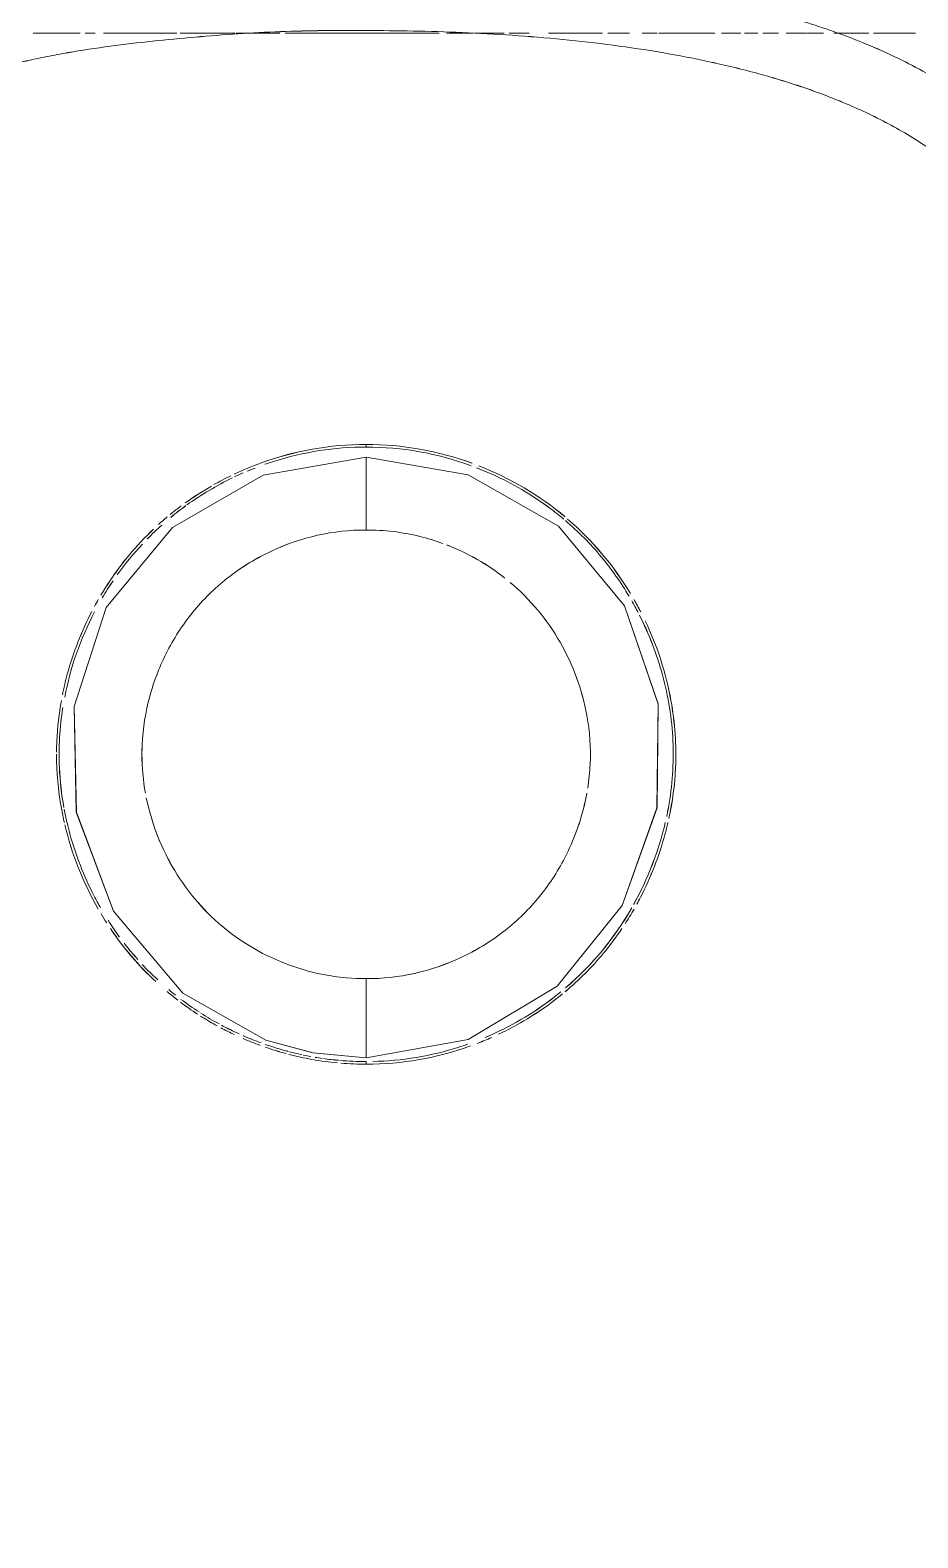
# Model space of a CAD drawing. Header units: millimetres. Extents: x -4000 to 187956, y -58990 to 162485.
# Drawn here: x 909.9 to 1064.8, y 76805 to 77068 of the extents above; entities that cross this region are included whole.
import ezdxf

# ---------------------------------------------------------------- set-up
doc = ezdxf.new("R2010")
doc.units = ezdxf.units.MM
doc.layers.add('P-SANR-FIXT', color=6, linetype='Continuous', lineweight=9)

# ---------------------------------------------------------------- blocks, each defined once
blk = doc.blocks.new('WCPan-SquattingPan-Vitra-ArkitektSeries-5952 - CMPX502N-V791-0_000')
at = {"layer": 'P-SANR-FIXT', "color": 254}
for p, q in [((-58.11, 124.95), (-49.94, 124.95)), ((-49.02, 124.95), (-47.3, 124.95)), ((-45.86, 124.95), (-33.03, 124.95)), ((-32.45, 124.95), (-22.9, 124.95)), ((-22.68, 124.95), (-15.07, 124.95)), ((-14.16, 124.95), (-12.54, 124.95)), ((10.49, 124.95), (12.75, 124.95)), ((14.05, 124.95), (18.61, 124.95)), ((19.02, 124.95), (24.06, 124.95)), ((24.95, 124.95), (28.47, 124.95)), ((31.85, 124.95), (33.54, 124.95)), ((36.64, 124.95), (41.26, 124.95)), ((42.18, 124.95), (45.98, 124.95)), ((48.18, 124.95), (50.8, 124.95)), ((51.1, 124.95), (52.91, 124.95)), ((52.97, 124.95), (59.11, 124.95)), ((62.03, 124.95), (65.41, 124.95)), ((69.22, 124.95), (71.99, 124.95)), ((73.28, 124.95), (76.77, 124.95)), ((76.95, 124.95), (79.82, 124.95)), ((81.63, 124.95), (87.76, 124.95)), ((88.55, 124.95), (95.86, 124.95)), ((0, 52.76), (0, 52.99)), ((0, -54.66), (0, -54.43))]:
    blk.add_line(p, q, dxfattribs=at)
at = {"layer": 'P-SANR-FIXT', "color": 253}
for p, q in [((-12.54, 124.95), (10.49, 124.95)), ((33.54, 124.95), (36.64, 124.95)), ((59.11, 124.95), (60.87, 124.95)), ((66.03, 124.95), (68.38, 124.95)), ((0, -39.97), (0, -40.86))]:
    blk.add_line(p, q, dxfattribs=at)
at = {"layer": 'P-SANR-FIXT', "color": 50}
for p, q in [((0, 52.99), (0, 53.21)), ((0, -54.89), (0, -54.66))]:
    blk.add_line(p, q, dxfattribs=at)
at = {"layer": 'P-SANR-FIXT', "color": 250}
blk.add_line((0, 39.21), (0, 38.3), dxfattribs=at)
at = {"layer": 'P-SANR-FIXT', "color": 250, "flags": 128}
for points in [[(0, -53.77), (-9.27, -52.94), (-17.51, -50.68), (-31.97, -42.5), (-44.1, -28.22), (-50.58, -10.93), (-50.98, 7.48), (-45.36, 24.77), (-33.81, 38.73), (-18, 47.85), (0, 51.01)], [(0, 51.01), (17.83, 47.93), (33.56, 38.99), (45.09, 25.06), (50.96, 7.94), (50.77, -10.15), (44.67, -27.2), (33.31, -41.29), (17.8, -50.59), (0, -53.77)]]:
    blk.add_lwpolyline(points, dxfattribs=at)
at = {"layer": 'P-SANR-FIXT', "color": 250}
for points, knots in [([(129.51, 77.95), (128.74, 81.46), (127.07, 86.68), (123.84, 93.23), (120.89, 97.97), (117.48, 102.37), (112.51, 107.69), (105.49, 113.48), (96.06, 119.21), (86.05, 123.75), (75.88, 127.3), (65.19, 130.16), (54.55, 132.3), (43.7, 133.93), (32.53, 135.12), (17.68, 136.15), (6.8, 136.38), (0, 136.38)], [0, 0, 0, 0, 0.071429, 0.107143, 0.142857, 0.178571, 0.214286, 0.285714, 0.357143, 0.428571, 0.5, 0.571429, 0.642857, 0.714286, 0.785714, 0.857143, 1, 1, 1, 1]), ([(0, -316.53), (-2.57, -316.65), (-6.63, -316.75), (-12.49, -316.73), (-17.03, -316.62), (-22.03, -316.49), (-27.44, -316.33), (-31.89, -316.08), (-35.25, -315.76), (-37.21, -315.49), (-38.69, -315.25), (-40.15, -315), (-42.63, -314.54), (-45.97, -313.77), (-49.1, -312.78), (-51.51, -311.78), (-53.28, -310.94), (-55.05, -309.93), (-57.41, -308.36), (-60.28, -306.11), (-62.85, -303.76), (-64.39, -302.23), (-65.18, -301.4), (-65.73, -300.82), (-66.22, -300.25), (-66.81, -299.51), (-67.67, -298.23), (-68.35, -296.82), (-68.87, -295.48), (-69.15, -294.67), (-69.37, -294.04), (-69.54, -293.58), (-69.69, -293.2), (-69.81, -292.91), (-69.94, -292.61), (-70.09, -292.26), (-70.31, -291.73), (-70.54, -291.12), (-70.78, -290.45), (-70.99, -289.81), (-71.19, -289.15), (-71.39, -288.44), (-71.61, -287.68), (-71.89, -286.73), (-72.14, -285.92), (-72.3, -285.45), (-72.45, -285.02), (-72.63, -284.48), (-72.87, -283.64), (-73.24, -282.3), (-73.68, -280.62), (-74.15, -278.85), (-74.56, -277.26), (-75.02, -275.49), (-75.69, -273.02), (-77.01, -268.32), (-79.26, -260.33), (-81.89, -250.19), (-84.17, -240.47), (-85.92, -232.4), (-87.84, -223.11), (-90.01, -212.53), (-92.31, -201.03), (-94.68, -188.88), (-97.05, -176.38), (-99.34, -163.8), (-101.12, -153.5), (-102.43, -145.49), (-103.34, -139.7), (-104.2, -133.91), (-105.33, -125.94), (-106.67, -115.71), (-108.18, -103.26), (-110.06, -86.83), (-112.11, -67.27), (-114.14, -47.68), (-115.47, -34.04), (-116.07, -25.77), (-116.42, -20.03), (-116.64, -15.92), (-116.84, -12.43), (-117.01, -9.49), (-117.15, -7.15), (-117.31, -4.76), (-117.5, -1.64), (-117.72, 2.21), (-117.96, 6.71), (-118.26, 12.58), (-118.59, 19.7), (-118.95, 27.84), (-119.28, 36.03), (-119.56, 44.17), (-119.79, 51.56), (-119.92, 57.74), (-120.01, 61.98), (-120.06, 64.86), (-120, 66.8), (-119.87, 68.43), (-119.72, 69.84), (-119.54, 71.34), (-119.29, 73.25), (-118.9, 75.6), (-118.22, 78.41), (-117.23, 81.3), (-115.87, 84.42), (-114.24, 87.67), (-112.35, 90.87), (-110.28, 93.84), (-107.97, 96.54), (-105.41, 99.11), (-103.13, 101.12), (-101.25, 102.65), (-100.05, 103.57), (-99.12, 104.27), (-98.24, 104.94), (-96.78, 106.05), (-94.76, 107.48), (-91.77, 109.17), (-87.62, 111.02), (-81.64, 113.31), (-74.48, 115.82), (-68.07, 117.83), (-62.99, 119.24), (-59.33, 120.14), (-55.74, 120.91), (-50.87, 121.81), (-44.72, 122.74), (-37.27, 123.6), (-29.83, 124.31), (-22.41, 124.89), (-12.48, 125.39), (-5, 125.49), (0, 125.43)], [-1, -1, -1, -1, -0.97619, -0.964286, -0.952381, -0.940476, -0.928571, -0.916667, -0.910714, -0.904762, -0.901786, -0.89881, -0.892857, -0.880952, -0.869048, -0.863095, -0.857143, -0.85119, -0.845238, -0.833333, -0.821429, -0.815476, -0.8125, -0.809524, -0.806548, -0.803571, -0.797619, -0.785714, -0.779762, -0.77381, -0.770833, -0.767857, -0.764881, -0.763393, -0.761905, -0.758929, -0.755952, -0.75, -0.744048, -0.738095, -0.732143, -0.72619, -0.720238, -0.714286, -0.708333, -0.702381, -0.696429, -0.690476, -0.684524, -0.678571, -0.672619, -0.669643, -0.666667, -0.66369, -0.660714, -0.654762, -0.642857, -0.630952, -0.625, -0.619048, -0.613095, -0.607143, -0.60119, -0.595238, -0.589286, -0.583333, -0.577381, -0.574405, -0.571429, -0.568452, -0.565476, -0.559524, -0.553571, -0.547619, -0.535714, -0.52381, -0.511905, -0.5, -0.494048, -0.488095, -0.482143, -0.479167, -0.47619, -0.473214, -0.470238, -0.464286, -0.458333, -0.452381, -0.440476, -0.428571, -0.416667, -0.404762, -0.392857, -0.380952, -0.369048, -0.357143, -0.345238, -0.339286, -0.333333, -0.327381, -0.321429, -0.309524, -0.297619, -0.285714, -0.27381, -0.261905, -0.25, -0.238095, -0.22619, -0.214286, -0.202381, -0.196429, -0.190476, -0.1875, -0.184524, -0.178571, -0.166667, -0.154762, -0.142857, -0.130952, -0.119048, -0.107143, -0.10119, -0.095238, -0.089286, -0.083333, -0.071429, -0.059524, -0.047619, -0.035714, -0.02381, 0, 0, 0, 0]), ([(0, 125.43), (5.34, 125.43), (13.8, 125.28), (25.48, 124.65), (34.36, 123.93), (43.13, 122.93), (51.71, 121.64), (60.17, 120.01), (68.57, 117.97), (76.78, 115.45), (84.8, 112.37), (91.35, 109.16), (96.35, 106.18), (99.91, 103.74), (103.38, 100.99), (107.85, 96.84), (112.84, 90.74), (116.21, 84.15), (117.97, 79.09), (118.88, 75.48), (119.45, 72.3), (119.77, 69.47), (119.93, 66.83), (119.98, 64.71), (119.99, 63.03), (119.99, 62.01), (119.98, 61.16), (119.97, 60.06), (119.93, 58.25), (119.86, 55.26), (119.75, 51.42), (119.64, 47.54), (119.53, 44.03), (119.42, 40.71), (119.29, 36.98), (119.11, 31.92), (118.92, 26.93), (118.73, 22.47), (118.58, 19.03), (118.44, 16.16), (118.31, 13.45), (118.19, 10.96), (118.07, 8.66), (117.96, 6.69), (117.85, 4.57), (117.69, 1.79), (117.49, -1.72), (117.23, -5.98), (116.95, -10.31), (116.66, -14.74), (116.26, -20.61), (115.51, -30.84), (114.35, -45.2), (112.27, -68.07), (109.21, -96.69), (105.5, -125.36), (102.12, -148.02), (99.36, -165), (96.36, -181.94), (93.51, -196.84), (91.28, -207.81), (89.79, -214.88), (88.65, -220.17), (87.48, -225.47), (86.49, -229.85), (85.66, -233.44), (84.91, -236.67), (84.11, -240.05), (83.22, -243.76), (82.25, -247.78), (81.22, -251.94), (80.18, -256.07), (79.26, -259.65), (78.18, -263.8), (76.91, -268.61), (75.82, -272.63), (74.96, -275.78), (74.1, -278.92), (73.15, -282.36), (72.21, -285.67), (71.41, -288.37), (70.37, -291.52), (69.25, -294.43), (68.05, -296.98), (67.13, -298.69), (66.09, -300.32), (64.44, -302.55), (61.91, -305.27), (58.14, -308.26), (54.39, -310.43), (51.04, -311.95), (47.42, -313.32), (42.84, -314.6), (38.33, -315.36), (34.88, -315.75), (31.62, -316.04), (27.15, -316.34), (22.37, -316.52), (18.42, -316.6), (14.39, -316.65), (9.97, -316.64), (5.12, -316.57), (1.82, -316.53), (0, -316.53)], [0, 0, 0, 0, 0.029412, 0.044118, 0.058824, 0.073529, 0.088235, 0.102941, 0.117647, 0.132353, 0.147059, 0.161765, 0.169118, 0.176471, 0.183824, 0.191176, 0.205882, 0.220588, 0.227941, 0.235294, 0.242647, 0.25, 0.257353, 0.264706, 0.268382, 0.272059, 0.273897, 0.275735, 0.279412, 0.283088, 0.286765, 0.290441, 0.292279, 0.294118, 0.297794, 0.301471, 0.308824, 0.316176, 0.323529, 0.330882, 0.338235, 0.345588, 0.349265, 0.352941, 0.356618, 0.360294, 0.367647, 0.375, 0.382353, 0.389706, 0.397059, 0.411765, 0.441176, 0.470588, 0.529412, 0.588235, 0.617647, 0.647059, 0.676471, 0.705882, 0.724265, 0.733456, 0.742647, 0.751838, 0.761029, 0.765625, 0.770221, 0.779412, 0.788603, 0.797794, 0.806985, 0.811581, 0.816176, 0.820772, 0.825368, 0.829963, 0.832261, 0.834559, 0.839154, 0.84375, 0.848346, 0.852941, 0.862132, 0.866728, 0.871324, 0.875919, 0.880515, 0.889706, 0.898897, 0.908088, 0.912684, 0.917279, 0.926471, 0.935662, 0.940257, 0.944853, 0.954044, 0.963235, 0.967831, 0.972426, 0.981618, 0.990809, 1, 1, 1, 1]), ([(-39.13, -0.84), (-39.13, -0.27), (-39.06, 3.14), (-38.06, 9.35), (-34.93, 17.36), (-30.2, 24.53), (-24.02, 30.46), (-14.2, 36.38), (-5.7, 38.33), (0, 38.3)], [0.5, 0.5, 0.5, 0.5, 0.5138889, 0.5833333, 0.6527778, 0.7222222, 0.7916667, 0.8611111, 1, 1, 1, 1]), ([(30, 24.25), (31.44, 22.52), (35.33, 16.91), (38.7, 7.72), (39.32, -1.11), (38.89, -5.34), (38.67, -6.73)], [0.278521, 0.278521, 0.278521, 0.278521, 0.3333333, 0.4444444, 0.5138889, 0.5482288, 0.5482288, 0.5482288, 0.5482288]), ([(0, -39.97), (-9.12, -40.02), (-22.72, -35.02), (-34.35, -20.99), (-37.52, -12.61), (-38.37, -8.4)], [0, 0, 0, 0, 0.2222222, 0.3333333, 0.437997, 0.437997, 0.437997, 0.437997]), ([(36.73, -14.2), (36.14, -15.81), (34.3, -19.99), (30.2, -26.2), (24.02, -32.13), (14.2, -38.06), (5.7, -40), (0, -39.97)], [0.6111111, 0.6111111, 0.6111111, 0.6111111, 0.6527778, 0.7222222, 0.7916667, 0.8611111, 1, 1, 1, 1])]:
    blk.add_open_spline(points, degree=3, knots=knots, dxfattribs=at)
at = {"layer": 'P-SANR-FIXT', "color": 253}
for points in [[(-18.43, 49.96), (-12.54, 52.11), (-6.28, 53.25), (0, 53.21)], [(-16.18, 50.25), (-10.95, 51.92), (-5.49, 52.79), (0, 52.76)], [(0, 53.21), (6.3, 53.25), (12.57, 52.11), (18.48, 49.95)], [(18.32, 49.52), (12.46, 51.66), (6.24, 52.8), (0, 52.76)], [(-31.28, 42.68), (-28.77, 44.48), (-26.1, 46.06), (-23.32, 47.4)], [(-26.58, 46.21), (-25.61, 46.76), (-24.62, 47.28), (-23.62, 47.76)], [(-22.98, 47.56), (-22.48, 47.8), (-21.98, 48.03), (-21.47, 48.25)], [(19.68, 49.49), (25.14, 47.35), (30.26, 44.33), (34.74, 40.57)], [(-31.59, 43.02), (-30.11, 44.07), (-28.59, 45.06), (-27.01, 45.96)], [(-32.78, 41.56), (-32.34, 41.9), (-31.9, 42.23), (-31.45, 42.56)], [(-36.26, 39.25), (-35.76, 39.7), (-35.25, 40.14), (-34.73, 40.57)], [(35.16, 40.21), (39.48, 36.5), (43.19, 32.09), (46.13, 27.22)], [(-38.19, 36.75), (-37.39, 37.57), (-36.55, 38.37), (-35.69, 39.14)], [(9.34, 37.18), (10.71, 36.84), (12.06, 36.43), (13.38, 35.94)], [(-43.45, 30.46), (-42.1, 32.35), (-40.63, 34.15), (-39.05, 35.85)], [(-46.07, 26.44), (-45.46, 27.46), (-44.82, 28.47), (-44.15, 29.46)], [(25.14, 29.16), (26.88, 27.69), (28.49, 26.07), (29.95, 24.32)], [(-52.62, 9.14), (-51.62, 14.3), (-49.86, 19.33), (-47.42, 24)], [(-47.42, 24.97), (-47.2, 25.38), (-46.98, 25.78), (-46.75, 26.18)], [(47.47, 23.89), (47.11, 24.59), (46.74, 25.27), (46.35, 25.95)], [(46.75, 26.17), (47.16, 25.46), (47.55, 24.74), (47.93, 24.01)], [(-53.2, -10.2), (-53.76, -7.11), (-54.05, -3.97), (-54.05, -0.83)], [(-38.52, -7.63), (-38.92, -5.39), (-39.13, -3.11), (-39.13, -0.84)], [(38.52, -7.62), (38.32, -8.74), (37.81, -10.96), (37.12, -13.13), (36.73, -14.2)], [(-52.68, -12.74), (-52.87, -11.9), (-53.05, -11.06), (-53.2, -10.2)], [(-52.22, -12.68), (-52.4, -11.93), (-52.56, -11.17), (-52.7, -10.41)], [(-46.75, -27.84), (-49.39, -23.25), (-51.37, -18.27), (-52.59, -13.12)], [(46.69, -27.03), (49.18, -22.56), (51.05, -17.73), (52.21, -12.75)], [(-45.28, -30.25), (-45.61, -29.74), (-45.94, -29.22), (-46.25, -28.69)], [(34.8, -41.6), (39.41, -37.65), (43.32, -32.89), (46.36, -27.62)], [(46.75, -27.85), (46.25, -28.71), (45.74, -29.56), (45.2, -30.39)], [(-43.08, -32.66), (-43.77, -31.73), (-44.42, -30.77), (-45.04, -29.79)], [(-36.72, -40.49), (-39.7, -37.72), (-42.36, -34.6), (-44.64, -31.22)], [(-36.39, -40.18), (-37.32, -39.32), (-38.22, -38.43), (-39.08, -37.5)], [(-32.89, -43.73), (-33.52, -43.25), (-34.14, -42.75), (-34.74, -42.24)], [(-29.44, -46.16), (-30.46, -45.5), (-31.45, -44.81), (-32.42, -44.08)], [(-29.17, -45.78), (-30.25, -45.09), (-31.3, -44.35), (-32.32, -43.58)], [(20.77, -50.23), (25.06, -48.42), (29.12, -46.07), (32.79, -43.23)], [(-25.99, -48.22), (-26.98, -47.68), (-27.95, -47.11), (-28.9, -46.51)], [(-25.67, -47.87), (-26.74, -47.28), (-27.8, -46.66), (-28.83, -46)], [(-22.98, -49.74), (-23.78, -49.37), (-24.57, -48.97), (-25.35, -48.56)], [(-18.32, -51.19), (-19.37, -50.81), (-20.41, -50.39), (-21.43, -49.94)], [(-18.48, -51.62), (-19.49, -51.25), (-20.49, -50.85), (-21.48, -50.42)], [(-13.96, -53.05), (-15.2, -52.72), (-16.43, -52.34), (-17.65, -51.91)], [(-13.68, -52.66), (-15, -52.3), (-16.31, -51.9), (-17.6, -51.45)], [(18.2, -51.72), (12.37, -53.82), (6.2, -54.92), (0, -54.89)], [(1.16, -54.42), (6.26, -54.34), (11.32, -53.47), (16.18, -51.92)], [(21.91, -50.23), (21.07, -50.6), (20.22, -50.96), (19.36, -51.29)], [(-11.25, -53.24), (-12, -53.08), (-12.75, -52.9), (-13.5, -52.7)], [(-9.49, -54.06), (-10.83, -53.82), (-12.15, -53.53), (-13.46, -53.18)], [(-9.64, -53.57), (-10.09, -53.48), (-10.54, -53.4), (-10.98, -53.3)], [(-4.98, -54.67), (-6.45, -54.54), (-7.91, -54.34), (-9.36, -54.08)], [(-7.66, -53.89), (-8.08, -53.83), (-8.49, -53.77), (-8.9, -53.7)], [(-4.82, -54.23), (-5.7, -54.15), (-6.59, -54.05), (-7.47, -53.92)], [(0, -54.43), (-1.54, -54.44), (-3.08, -54.38), (-4.61, -54.25)], [(0, -54.89), (-1.47, -54.9), (-2.93, -54.84), (-4.4, -54.72)]]:
    blk.add_open_spline(points, degree=3, dxfattribs=at)
at = {"layer": 'P-SANR-FIXT', "color": 254}
for points in [[(-17.65, 49.76), (-17.16, 49.93), (-16.67, 50.09), (-16.18, 50.25)], [(-20.77, 48.55), (-20.32, 48.75), (-19.86, 48.93), (-19.4, 49.11)], [(-34.1, 40.51), (-33.66, 40.87), (-33.23, 41.22), (-32.78, 41.56)], [(0, 39.21), (0, 39.25), (0, 39.34), (0, 39.48)], [(34.44, 40.22), (34.06, 40.55), (33.67, 40.86), (33.27, 41.18)], [(-33.28, -42.84), (-33.67, -42.53), (-34.06, -42.22), (-34.44, -41.89)], [(0, -41.15), (0, -40.99), (0, -40.9), (0, -40.86)], [(32.79, -43.23), (33.2, -42.91), (33.61, -42.59), (34, -42.26)], [(16.18, -51.92), (16.67, -51.77), (17.17, -51.6), (17.66, -51.43)]]:
    blk.add_open_spline(points, degree=3, dxfattribs=at)
at = {"layer": 'P-SANR-FIXT', "color": 250}
for points in [[(0, 39.48), (0, 39.62), (0, 40), (0, 40.89), (0, 42.06), (0, 43.48), (0, 45.13), (0, 46.96), (0, 48.93), (0, 50.32), (0, 51.01)], [(0, 38.3), (3.15, 38.32), (6.29, 37.93), (9.34, 37.18)], [(14.07, 35.68), (17.72, 34.27), (21.16, 32.32), (24.23, 29.9)], [(0, -53.77), (0, -53.03), (0, -51.54), (0, -49.4), (0, -47.4), (0, -45.58), (0, -44.01), (0, -42.72), (0, -41.73), (0, -41.3), (0, -41.15)]]:
    blk.add_open_spline(points, degree=3, dxfattribs=at)
at = {"layer": 'P-SANR-FIXT', "color": 253}
for points, knots in [([(-22.97, 48.07), (-22.92, 48.09), (-21.45, 48.78), (-19.95, 49.41), (-18.47, 49.95)], [0.86016342, 0.86016342, 0.86016342, 0.86016342, 0.86111111, 0.88888889, 0.88888889, 0.88888889, 0.88888889]), ([(33.27, 41.18), (33.06, 41.35), (29.76, 43.91), (25.12, 46.71), (20.41, 48.72), (19.28, 49.16)], [0.78673632, 0.78673632, 0.78673632, 0.78673632, 0.79166667, 0.86111111, 0.88277509, 0.88277509, 0.88277509, 0.88277509]), ([(-34.19, 41.03), (-33.76, 41.37), (-33.14, 41.87), (-32.5, 42.35), (-32.3, 42.49)], [0.78197225, 0.78197225, 0.78197225, 0.78197225, 0.79166667, 0.79602802, 0.79602802, 0.79602802, 0.79602802]), ([(45.9, 26.73), (44.46, 29.15), (41.12, 33.89), (37.04, 38.01), (34.79, 39.93)], [0.6720379, 0.6720379, 0.6720379, 0.6720379, 0.7222222, 0.7750486, 0.7750486, 0.7750486, 0.7750486]), ([(-46.3, 26.95), (-44.84, 29.39), (-42, 33.43), (-38.64, 37.01), (-37.13, 38.43)], [0.67191093, 0.67191093, 0.67191093, 0.67191093, 0.72222222, 0.7588111, 0.7588111, 0.7588111, 0.7588111]), ([(-53.01, 9.52), (-52.77, 10.73), (-51.58, 15.77), (-49.69, 20.61), (-47.88, 24.1)], [0.56141945, 0.56141945, 0.56141945, 0.56141945, 0.58333333, 0.65277778, 0.65277778, 0.65277778, 0.65277778]), ([(52.45, -11.67), (52.56, -11.16), (53.41, -6.82), (53.99, 1.52), (52.15, 12.96), (49.39, 20.12), (47.7, 23.46)], [0.4350947, 0.4350947, 0.4350947, 0.4350947, 0.4444444, 0.5138889, 0.5833333, 0.6498701, 0.6498701, 0.6498701, 0.6498701]), ([(48.7, 22.46), (50.81, 18.04), (53.56, 9.57), (54.38, -2.26), (53.47, -9.12), (52.84, -12.03)], [0.3580293, 0.3580293, 0.3580293, 0.3580293, 0.4444444, 0.5138889, 0.5665006, 0.5665006, 0.5665006, 0.5665006]), ([(-54.05, -0.43), (-54.04, 0.22), (-53.96, 3.22), (-53.62, 6.22), (-53.2, 8.54)], [0.50234719, 0.50234719, 0.50234719, 0.50234719, 0.51388889, 0.55555556, 0.55555556, 0.55555556, 0.55555556]), ([(-52.75, -10.13), (-53.17, -7.83), (-53.83, -2.01), (-53.49, 3.85), (-52.94, 7.31)], [-0.5555556, -0.5555556, -0.5555556, -0.5555556, -0.5138889, -0.451343, -0.451343, -0.451343, -0.451343]), ([(-46.36, -27.62), (-46.74, -26.94), (-48.98, -22.83), (-50.94, -17.82), (-52.06, -13.4), (-52.21, -12.75)], [-0.66666667, -0.66666667, -0.66666667, -0.66666667, -0.65277778, -0.58333333, -0.57144917, -0.57144917, -0.57144917, -0.57144917]), ([(52.68, -12.74), (52.52, -13.43), (51.38, -17.94), (49.52, -22.72), (47.45, -26.59), (47.23, -26.99)], [0.57078633, 0.57078633, 0.57078633, 0.57078633, 0.58333333, 0.65277778, 0.66090061, 0.66090061, 0.66090061, 0.66090061]), ([(44.65, -31.23), (43.63, -32.73), (40.65, -36.71), (37.14, -40.23), (34.73, -42.25)], [0.6900879, 0.6900879, 0.6900879, 0.6900879, 0.72222222, 0.77777778, 0.77777778, 0.77777778, 0.77777778]), ([(-39.88, -36.62), (-40.27, -36.19), (-41.08, -35.25), (-41.85, -34.29), (-42.24, -33.78)], [-0.73270712, -0.73270712, -0.73270712, -0.73270712, -0.72222222, -0.7107225, -0.7107225, -0.7107225, -0.7107225]), ([(34.27, -42.63), (33.82, -43), (30.36, -45.74), (26.56, -48.05), (23.1, -49.68)], [0.78135794, 0.78135794, 0.78135794, 0.78135794, 0.79166667, 0.85934924, 0.85934924, 0.85934924, 0.85934924]), ([(-22.16, -49.62), (-22.32, -49.54), (-23.37, -49.06), (-24.4, -48.55), (-25.26, -48.08)], [-0.86423752, -0.86423752, -0.86423752, -0.86423752, -0.86111111, -0.84368511, -0.84368511, -0.84368511, -0.84368511])]:
    blk.add_open_spline(points, degree=3, knots=knots, dxfattribs=at)
blk = doc.blocks.new('CMF2_NHAXUONG_A_rvt-1-0_000')
at = {"layer": 'P-SANR-FIXT', "color": 254}
for p, q in [((910.43, 77067.45), (918.6, 77067.45)), ((919.52, 77067.45), (921.23, 77067.45)), ((922.68, 77067.45), (935.51, 77067.45)), ((936.08, 77067.45), (945.64, 77067.45)), ((945.86, 77067.45), (953.47, 77067.45)), ((954.38, 77067.45), (956, 77067.45)), ((979.02, 77067.45), (981.29, 77067.45)), ((982.59, 77067.45), (987.14, 77067.45)), ((987.55, 77067.45), (992.6, 77067.45)), ((993.49, 77067.45), (997.01, 77067.45)), ((1000.39, 77067.45), (1002.08, 77067.45)), ((1005.18, 77067.45), (1009.8, 77067.45)), ((1010.71, 77067.45), (1014.51, 77067.45)), ((1016.72, 77067.45), (1019.34, 77067.45)), ((1019.63, 77067.45), (1021.45, 77067.45)), ((1021.51, 77067.45), (1027.65, 77067.45)), ((1030.57, 77067.45), (1033.95, 77067.45)), ((1037.76, 77067.45), (1040.53, 77067.45)), ((1041.82, 77067.45), (1045.31, 77067.45)), ((1045.48, 77067.45), (1048.36, 77067.45)), ((1050.16, 77067.45), (1056.3, 77067.45)), ((1057.09, 77067.45), (1064.39, 77067.45)), ((968.54, 76995.26), (968.54, 76995.49)), ((968.54, 76887.85), (968.54, 76888.07))]:
    blk.add_line(p, q, dxfattribs=at)
at = {"layer": 'P-SANR-FIXT', "color": 253}
for p, q in [((956, 77067.45), (979.02, 77067.45)), ((1002.08, 77067.45), (1005.18, 77067.45)), ((1027.65, 77067.45), (1029.41, 77067.45)), ((1034.57, 77067.45), (1036.92, 77067.45)), ((968.54, 76902.53), (968.54, 76901.64))]:
    blk.add_line(p, q, dxfattribs=at)
at = {"layer": 'P-SANR-FIXT', "color": 50}
for p, q in [((968.54, 76995.49), (968.54, 76995.72)), ((968.54, 76887.62), (968.54, 76887.85))]:
    blk.add_line(p, q, dxfattribs=at)
at = {"layer": 'P-SANR-FIXT', "color": 250}
blk.add_line((968.54, 76981.72), (968.54, 76980.8), dxfattribs=at)
at = {"layer": 'P-SANR-FIXT', "color": 250, "flags": 128}
for points in [[(968.54, 76888.73), (959.26, 76889.56), (951.03, 76891.82), (936.57, 76900.01), (924.44, 76914.28), (917.95, 76931.58), (917.56, 76949.98), (923.18, 76967.27), (934.73, 76981.24), (950.54, 76990.35), (968.54, 76993.52)], [(968.54, 76993.52), (986.37, 76990.43), (1002.1, 76981.49), (1013.63, 76967.56), (1019.5, 76950.45), (1019.3, 76932.35), (1013.21, 76915.3), (1001.85, 76901.22), (986.34, 76891.91), (968.54, 76888.73)]]:
    blk.add_lwpolyline(points, dxfattribs=at)
at = {"layer": 'P-SANR-FIXT', "color": 250}
for points, knots in [([(1098.04, 77020.45), (1097.28, 77023.96), (1095.61, 77029.18), (1092.38, 77035.74), (1089.42, 77040.47), (1086.02, 77044.87), (1081.04, 77050.19), (1074.03, 77055.98), (1064.6, 77061.71), (1054.59, 77066.26), (1044.42, 77069.8), (1033.72, 77072.66), (1023.09, 77074.8), (1012.24, 77076.43), (1001.07, 77077.62), (986.21, 77078.65), (975.34, 77078.88), (968.54, 77078.88)], [0, 0, 0, 0, 0.071429, 0.107143, 0.142857, 0.178571, 0.214286, 0.285714, 0.357143, 0.428571, 0.5, 0.571429, 0.642857, 0.714286, 0.785714, 0.857143, 1, 1, 1, 1]), ([(968.54, 76625.97), (965.97, 76625.85), (961.91, 76625.75), (956.05, 76625.78), (951.51, 76625.89), (946.51, 76626.01), (941.1, 76626.17), (936.65, 76626.43), (933.29, 76626.75), (931.33, 76627.01), (929.84, 76627.26), (928.38, 76627.5), (925.91, 76627.96), (922.57, 76628.73), (919.44, 76629.73), (917.02, 76630.72), (915.26, 76631.56), (913.49, 76632.57), (911.13, 76634.14), (908.26, 76636.39), (905.69, 76638.74), (904.15, 76640.28), (903.36, 76641.1), (902.81, 76641.69), (902.32, 76642.25), (901.73, 76643), (900.87, 76644.28), (900.19, 76645.68), (899.67, 76647.02), (899.39, 76647.83), (899.17, 76648.46), (899, 76648.92), (898.85, 76649.3), (898.73, 76649.6), (898.6, 76649.89), (898.45, 76650.25), (898.23, 76650.78), (897.99, 76651.38), (897.76, 76652.05), (897.55, 76652.7), (897.35, 76653.35), (897.15, 76654.06), (896.93, 76654.82), (896.65, 76655.78), (896.4, 76656.58), (896.23, 76657.06), (896.09, 76657.48), (895.91, 76658.02), (895.67, 76658.87), (895.3, 76660.2), (894.85, 76661.88), (894.39, 76663.66), (893.98, 76665.25), (893.52, 76667.02), (892.85, 76669.48), (891.53, 76674.19), (889.28, 76682.17), (886.65, 76692.32), (884.37, 76702.03), (882.62, 76710.1), (880.7, 76719.39), (878.53, 76729.97), (876.23, 76741.47), (873.85, 76753.62), (871.48, 76766.13), (869.19, 76778.71), (867.41, 76789), (866.1, 76797.01), (865.19, 76802.8), (864.33, 76808.59), (863.21, 76816.57), (861.87, 76826.79), (860.35, 76839.24), (858.48, 76855.68), (856.43, 76875.24), (854.4, 76894.82), (853.07, 76908.47), (852.47, 76916.74), (852.12, 76922.47), (851.89, 76926.58), (851.7, 76930.07), (851.53, 76933.01), (851.38, 76935.35), (851.23, 76937.74), (851.04, 76940.87), (850.82, 76944.71), (850.57, 76949.21), (850.28, 76955.08), (849.95, 76962.21), (849.59, 76970.34), (849.26, 76978.54), (848.97, 76986.67), (848.75, 76994.06), (848.61, 77000.25), (848.53, 77004.49), (848.48, 77007.36), (848.54, 77009.3), (848.67, 77010.94), (848.82, 77012.34), (849, 77013.85), (849.25, 77015.76), (849.64, 77018.1), (850.32, 77020.91), (851.31, 77023.8), (852.67, 77026.93), (854.3, 77030.17), (856.19, 77033.38), (858.26, 77036.34), (860.56, 77039.04), (863.13, 77041.62), (865.41, 77043.63), (867.28, 77045.15), (868.48, 77046.07), (869.42, 77046.78), (870.3, 77047.45), (871.75, 77048.55), (873.78, 77049.98), (876.77, 77051.67), (880.92, 77053.52), (886.9, 77055.81), (894.06, 77058.32), (900.47, 77060.33), (905.54, 77061.74), (909.21, 77062.65), (912.8, 77063.41), (917.67, 77064.32), (923.82, 77065.24), (931.27, 77066.1), (938.71, 77066.81), (946.13, 77067.4), (956.06, 77067.9), (963.54, 77067.99), (968.54, 77067.93)], [-1, -1, -1, -1, -0.97619, -0.964286, -0.952381, -0.940476, -0.928571, -0.916667, -0.910714, -0.904762, -0.901786, -0.89881, -0.892857, -0.880952, -0.869048, -0.863095, -0.857143, -0.85119, -0.845238, -0.833333, -0.821429, -0.815476, -0.8125, -0.809524, -0.806548, -0.803571, -0.797619, -0.785714, -0.779762, -0.77381, -0.770833, -0.767857, -0.764881, -0.763393, -0.761905, -0.758929, -0.755952, -0.75, -0.744048, -0.738095, -0.732143, -0.72619, -0.720238, -0.714286, -0.708333, -0.702381, -0.696429, -0.690476, -0.684524, -0.678571, -0.672619, -0.669643, -0.666667, -0.66369, -0.660714, -0.654762, -0.642857, -0.630952, -0.625, -0.619048, -0.613095, -0.607143, -0.60119, -0.595238, -0.589286, -0.583333, -0.577381, -0.574405, -0.571429, -0.568452, -0.565476, -0.559524, -0.553571, -0.547619, -0.535714, -0.52381, -0.511905, -0.5, -0.494048, -0.488095, -0.482143, -0.479167, -0.47619, -0.473214, -0.470238, -0.464286, -0.458333, -0.452381, -0.440476, -0.428571, -0.416667, -0.404762, -0.392857, -0.380952, -0.369048, -0.357143, -0.345238, -0.339286, -0.333333, -0.327381, -0.321429, -0.309524, -0.297619, -0.285714, -0.27381, -0.261905, -0.25, -0.238095, -0.22619, -0.214286, -0.202381, -0.196429, -0.190476, -0.1875, -0.184524, -0.178571, -0.166667, -0.154762, -0.142857, -0.130952, -0.119048, -0.107143, -0.10119, -0.095238, -0.089286, -0.083333, -0.071429, -0.059524, -0.047619, -0.035714, -0.02381, 0, 0, 0, 0]), ([(968.54, 77067.93), (973.87, 77067.93), (982.34, 77067.79), (994.02, 77067.16), (1002.9, 77066.43), (1011.67, 77065.43), (1020.25, 77064.14), (1028.71, 77062.52), (1037.11, 77060.47), (1045.32, 77057.96), (1053.34, 77054.87), (1059.89, 77051.67), (1064.89, 77048.68), (1068.45, 77046.24), (1071.92, 77043.5), (1076.39, 77039.35), (1081.37, 77033.25), (1084.75, 77026.65), (1086.51, 77021.59), (1087.42, 77017.98), (1087.99, 77014.81), (1088.31, 77011.98), (1088.47, 77009.33), (1088.52, 77007.21), (1088.53, 77005.54), (1088.52, 77004.51), (1088.52, 77003.67), (1088.5, 77002.57), (1088.47, 77000.76), (1088.4, 76997.76), (1088.29, 76993.93), (1088.17, 76990.04), (1088.06, 76986.53), (1087.96, 76983.22), (1087.83, 76979.48), (1087.65, 76974.42), (1087.45, 76969.43), (1087.27, 76964.98), (1087.11, 76961.54), (1086.98, 76958.67), (1086.85, 76955.95), (1086.72, 76953.47), (1086.6, 76951.17), (1086.5, 76949.19), (1086.38, 76947.08), (1086.23, 76944.3), (1086.02, 76940.79), (1085.76, 76936.53), (1085.49, 76932.2), (1085.2, 76927.77), (1084.8, 76921.9), (1084.05, 76911.66), (1082.89, 76897.3), (1080.8, 76874.43), (1077.74, 76845.81), (1074.03, 76817.15), (1070.66, 76794.48), (1067.89, 76777.5), (1064.9, 76760.56), (1062.05, 76745.66), (1059.82, 76734.69), (1058.33, 76727.63), (1057.18, 76722.34), (1056.01, 76717.03), (1055.02, 76712.65), (1054.2, 76709.06), (1053.45, 76705.83), (1052.65, 76702.45), (1051.76, 76698.74), (1050.78, 76694.72), (1049.75, 76690.57), (1048.71, 76686.44), (1047.8, 76682.85), (1046.72, 76678.71), (1045.45, 76673.89), (1044.36, 76669.87), (1043.5, 76666.72), (1042.64, 76663.58), (1041.69, 76660.15), (1040.75, 76656.83), (1039.95, 76654.14), (1038.91, 76650.98), (1037.79, 76648.08), (1036.59, 76645.52), (1035.66, 76643.82), (1034.63, 76642.18), (1032.98, 76639.95), (1030.44, 76637.23), (1026.67, 76634.25), (1022.93, 76632.07), (1019.58, 76630.55), (1015.96, 76629.18), (1011.38, 76627.9), (1006.86, 76627.14), (1003.42, 76626.76), (1000.15, 76626.46), (995.69, 76626.16), (990.91, 76625.98), (986.96, 76625.9), (982.93, 76625.86), (978.51, 76625.87), (973.66, 76625.93), (970.36, 76625.97), (968.54, 76625.97)], [0, 0, 0, 0, 0.029412, 0.044118, 0.058824, 0.073529, 0.088235, 0.102941, 0.117647, 0.132353, 0.147059, 0.161765, 0.169118, 0.176471, 0.183824, 0.191176, 0.205882, 0.220588, 0.227941, 0.235294, 0.242647, 0.25, 0.257353, 0.264706, 0.268382, 0.272059, 0.273897, 0.275735, 0.279412, 0.283088, 0.286765, 0.290441, 0.292279, 0.294118, 0.297794, 0.301471, 0.308824, 0.316176, 0.323529, 0.330882, 0.338235, 0.345588, 0.349265, 0.352941, 0.356618, 0.360294, 0.367647, 0.375, 0.382353, 0.389706, 0.397059, 0.411765, 0.441176, 0.470588, 0.529412, 0.588235, 0.617647, 0.647059, 0.676471, 0.705882, 0.724265, 0.733456, 0.742647, 0.751838, 0.761029, 0.765625, 0.770221, 0.779412, 0.788603, 0.797794, 0.806985, 0.811581, 0.816176, 0.820772, 0.825368, 0.829963, 0.832261, 0.834559, 0.839154, 0.84375, 0.848346, 0.852941, 0.862132, 0.866728, 0.871324, 0.875919, 0.880515, 0.889706, 0.898897, 0.908088, 0.912684, 0.917279, 0.926471, 0.935662, 0.940257, 0.944853, 0.954044, 0.963235, 0.967831, 0.972426, 0.981618, 0.990809, 1, 1, 1, 1]), ([(929.4, 76941.66), (929.4, 76942.23), (929.48, 76945.64), (930.48, 76951.86), (933.61, 76959.86), (938.34, 76967.03), (944.52, 76972.96), (954.33, 76978.89), (962.84, 76980.83), (968.54, 76980.8)], [0.5, 0.5, 0.5, 0.5, 0.5138889, 0.5833333, 0.6527778, 0.7222222, 0.7916667, 0.8611111, 1, 1, 1, 1]), ([(998.54, 76966.76), (999.98, 76965.03), (1003.87, 76959.42), (1007.24, 76950.22), (1007.86, 76941.39), (1007.43, 76937.16), (1007.21, 76935.77)], [0.278521, 0.278521, 0.278521, 0.278521, 0.3333333, 0.4444444, 0.5138889, 0.5482288, 0.5482288, 0.5482288, 0.5482288]), ([(968.54, 76902.53), (959.42, 76902.48), (945.82, 76907.48), (934.18, 76921.51), (931.02, 76929.9), (930.17, 76934.1)], [0, 0, 0, 0, 0.2222222, 0.3333333, 0.437997, 0.437997, 0.437997, 0.437997]), ([(1005.26, 76928.3), (1004.68, 76926.7), (1002.84, 76922.52), (998.74, 76916.3), (992.56, 76910.37), (982.74, 76904.45), (974.23, 76902.5), (968.54, 76902.53)], [0.6111111, 0.6111111, 0.6111111, 0.6111111, 0.6527778, 0.7222222, 0.7916667, 0.8611111, 1, 1, 1, 1])]:
    blk.add_open_spline(points, degree=3, knots=knots, dxfattribs=at)
at = {"layer": 'P-SANR-FIXT', "color": 253}
for points in [[(950.11, 76992.47), (956, 76994.62), (962.25, 76995.75), (968.54, 76995.72)], [(952.36, 76992.75), (957.58, 76994.42), (963.05, 76995.29), (968.54, 76995.26)], [(968.54, 76995.72), (974.84, 76995.75), (981.11, 76994.61), (987.01, 76992.45)], [(986.85, 76992.02), (981, 76994.16), (974.78, 76995.3), (968.54, 76995.26)], [(937.26, 76985.19), (939.77, 76986.98), (942.44, 76988.56), (945.22, 76989.91)], [(941.96, 76988.71), (942.93, 76989.26), (943.92, 76989.78), (944.92, 76990.27)], [(945.56, 76990.07), (946.06, 76990.31), (946.56, 76990.54), (947.07, 76990.76)], [(988.22, 76991.99), (993.68, 76989.85), (998.8, 76986.84), (1003.28, 76983.07)], [(936.95, 76985.52), (938.42, 76986.58), (939.95, 76987.56), (941.53, 76988.47)], [(935.75, 76984.07), (936.19, 76984.41), (936.64, 76984.74), (937.09, 76985.06)], [(932.28, 76981.75), (932.78, 76982.2), (933.29, 76982.64), (933.8, 76983.08)], [(1003.7, 76982.71), (1008.02, 76979.01), (1011.72, 76974.6), (1014.67, 76969.72)], [(930.34, 76979.25), (931.15, 76980.07), (931.99, 76980.87), (932.85, 76981.64)], [(977.88, 76979.68), (979.24, 76979.34), (980.59, 76978.93), (981.92, 76978.45)], [(925.09, 76972.97), (926.44, 76974.86), (927.91, 76976.66), (929.49, 76978.35)], [(922.47, 76968.94), (923.07, 76969.97), (923.71, 76970.98), (924.39, 76971.96)], [(993.68, 76971.66), (995.42, 76970.2), (997.03, 76968.58), (998.48, 76966.83)], [(915.92, 76951.64), (916.92, 76956.81), (918.68, 76961.83), (921.12, 76966.5)], [(921.12, 76967.47), (921.34, 76967.88), (921.56, 76968.28), (921.79, 76968.68)], [(1016.01, 76966.4), (1015.65, 76967.09), (1015.28, 76967.77), (1014.89, 76968.45)], [(1015.29, 76968.67), (1015.7, 76967.96), (1016.09, 76967.24), (1016.47, 76966.51)], [(915.34, 76932.3), (914.78, 76935.39), (914.49, 76938.53), (914.49, 76941.67)], [(930.02, 76934.88), (929.62, 76937.12), (929.41, 76939.39), (929.4, 76941.66)], [(1007.06, 76934.88), (1006.85, 76933.77), (1006.35, 76931.54), (1005.66, 76929.37), (1005.26, 76928.3)], [(915.86, 76929.76), (915.67, 76930.6), (915.49, 76931.45), (915.34, 76932.3)], [(916.31, 76929.82), (916.14, 76930.57), (915.98, 76931.33), (915.84, 76932.09)], [(921.79, 76914.66), (919.15, 76919.25), (917.17, 76924.23), (915.95, 76929.39)], [(1015.22, 76915.47), (1017.72, 76919.94), (1019.59, 76924.77), (1020.75, 76929.76)], [(923.26, 76912.25), (922.92, 76912.76), (922.6, 76913.28), (922.28, 76913.81)], [(1003.34, 76900.91), (1007.95, 76904.86), (1011.86, 76909.61), (1014.89, 76914.89)], [(1015.29, 76914.65), (1014.79, 76913.79), (1014.28, 76912.94), (1013.74, 76912.11)], [(925.45, 76909.84), (924.77, 76910.78), (924.12, 76911.73), (923.49, 76912.71)], [(931.81, 76902.01), (928.83, 76904.79), (926.18, 76907.91), (923.89, 76911.28)], [(932.15, 76902.32), (931.22, 76903.18), (930.32, 76904.08), (929.45, 76905.01)], [(935.65, 76898.77), (935.02, 76899.26), (934.4, 76899.75), (933.8, 76900.26)], [(939.1, 76896.35), (938.08, 76897), (937.08, 76897.7), (936.11, 76898.42)], [(939.37, 76896.72), (938.29, 76897.42), (937.24, 76898.15), (936.22, 76898.92)], [(989.31, 76892.28), (993.6, 76894.08), (997.66, 76896.44), (1001.33, 76899.28)], [(942.55, 76894.29), (941.56, 76894.83), (940.59, 76895.4), (939.64, 76896)], [(942.87, 76894.64), (941.79, 76895.22), (940.74, 76895.84), (939.71, 76896.5)], [(945.56, 76892.76), (944.76, 76893.13), (943.97, 76893.53), (943.19, 76893.94)], [(950.22, 76891.31), (949.17, 76891.7), (948.13, 76892.11), (947.1, 76892.56)], [(950.06, 76890.88), (949.05, 76891.25), (948.05, 76891.65), (947.06, 76892.08)], [(954.57, 76889.45), (953.33, 76889.79), (952.1, 76890.17), (950.89, 76890.59)], [(954.86, 76889.85), (953.54, 76890.2), (952.23, 76890.6), (950.94, 76891.06)], [(986.73, 76890.78), (980.91, 76888.69), (974.74, 76887.58), (968.54, 76887.62)], [(969.7, 76888.08), (974.79, 76888.17), (979.86, 76889.03), (984.72, 76890.58)], [(990.45, 76892.27), (989.6, 76891.9), (988.75, 76891.55), (987.89, 76891.22)], [(957.29, 76889.26), (956.54, 76889.42), (955.78, 76889.6), (955.04, 76889.8)], [(959.05, 76888.45), (957.71, 76888.69), (956.39, 76888.98), (955.07, 76889.32)], [(958.9, 76888.94), (958.45, 76889.02), (958, 76889.11), (957.55, 76889.2)], [(963.56, 76887.83), (962.09, 76887.97), (960.63, 76888.16), (959.18, 76888.42)], [(960.87, 76888.61), (960.46, 76888.67), (960.05, 76888.74), (959.63, 76888.81)], [(963.72, 76888.28), (962.83, 76888.35), (961.95, 76888.46), (961.07, 76888.58)], [(968.54, 76888.07), (967, 76888.06), (965.46, 76888.13), (963.93, 76888.26)], [(968.54, 76887.62), (967.07, 76887.61), (965.6, 76887.66), (964.14, 76887.78)]]:
    blk.add_open_spline(points, degree=3, dxfattribs=at)
at = {"layer": 'P-SANR-FIXT', "color": 254}
for points in [[(950.88, 76992.26), (951.37, 76992.43), (951.87, 76992.6), (952.36, 76992.75)], [(947.77, 76991.06), (948.22, 76991.25), (948.68, 76991.43), (949.14, 76991.61)], [(934.44, 76983.02), (934.87, 76983.37), (935.31, 76983.72), (935.75, 76984.07)], [(968.54, 76981.72), (968.54, 76981.75), (968.54, 76981.84), (968.54, 76981.98)], [(1002.98, 76982.73), (1002.59, 76983.05), (1002.2, 76983.37), (1001.81, 76983.68)], [(935.26, 76899.66), (934.87, 76899.97), (934.48, 76900.29), (934.09, 76900.61)], [(968.54, 76901.35), (968.54, 76901.51), (968.54, 76901.61), (968.54, 76901.65)], [(1001.33, 76899.28), (1001.74, 76899.59), (1002.14, 76899.91), (1002.54, 76900.24)], [(984.72, 76890.58), (985.21, 76890.74), (985.7, 76890.9), (986.19, 76891.08)]]:
    blk.add_open_spline(points, degree=3, dxfattribs=at)
at = {"layer": 'P-SANR-FIXT', "color": 250}
for points in [[(968.54, 76981.98), (968.54, 76982.12), (968.54, 76982.51), (968.54, 76983.4), (968.54, 76984.56), (968.54, 76985.98), (968.54, 76987.63), (968.54, 76989.46), (968.54, 76991.43), (968.54, 76992.82), (968.54, 76993.52)], [(968.54, 76980.8), (971.68, 76980.82), (974.83, 76980.43), (977.88, 76979.68)], [(982.61, 76978.19), (986.26, 76976.78), (989.7, 76974.83), (992.77, 76972.4)], [(968.54, 76888.73), (968.54, 76889.47), (968.54, 76890.97), (968.54, 76893.11), (968.54, 76895.11), (968.54, 76896.92), (968.54, 76898.49), (968.54, 76899.78), (968.54, 76900.77), (968.54, 76901.2), (968.54, 76901.35)]]:
    blk.add_open_spline(points, degree=3, dxfattribs=at)
at = {"layer": 'P-SANR-FIXT', "color": 253}
for points, knots in [([(945.57, 76990.57), (945.61, 76990.6), (947.09, 76991.29), (948.59, 76991.91), (950.07, 76992.45)], [0.86016342, 0.86016342, 0.86016342, 0.86016342, 0.86111111, 0.88888889, 0.88888889, 0.88888889, 0.88888889]), ([(1001.81, 76983.68), (1001.59, 76983.85), (998.3, 76986.41), (993.66, 76989.21), (988.95, 76991.22), (987.82, 76991.66)], [0.78673632, 0.78673632, 0.78673632, 0.78673632, 0.79166667, 0.86111111, 0.88277509, 0.88277509, 0.88277509, 0.88277509]), ([(934.35, 76983.53), (934.78, 76983.88), (935.4, 76984.37), (936.04, 76984.85), (936.23, 76985)], [0.78197225, 0.78197225, 0.78197225, 0.78197225, 0.79166667, 0.79602802, 0.79602802, 0.79602802, 0.79602802]), ([(1014.44, 76969.23), (1013, 76971.65), (1009.66, 76976.39), (1005.58, 76980.51), (1003.33, 76982.43)], [0.6720379, 0.6720379, 0.6720379, 0.6720379, 0.7222222, 0.7750486, 0.7750486, 0.7750486, 0.7750486]), ([(922.24, 76969.45), (923.69, 76971.9), (926.53, 76975.93), (929.9, 76979.52), (931.4, 76980.94)], [0.67191093, 0.67191093, 0.67191093, 0.67191093, 0.72222222, 0.7588111, 0.7588111, 0.7588111, 0.7588111]), ([(915.52, 76952.02), (915.77, 76953.24), (916.96, 76958.27), (918.85, 76963.12), (920.66, 76966.61)], [0.56141945, 0.56141945, 0.56141945, 0.56141945, 0.58333333, 0.65277778, 0.65277778, 0.65277778, 0.65277778]), ([(1020.99, 76930.83), (1021.09, 76931.34), (1021.94, 76935.68), (1022.53, 76944.02), (1020.68, 76955.47), (1017.92, 76962.63), (1016.23, 76965.96)], [0.4350947, 0.4350947, 0.4350947, 0.4350947, 0.4444444, 0.5138889, 0.5833333, 0.6498701, 0.6498701, 0.6498701, 0.6498701]), ([(1017.24, 76964.96), (1019.35, 76960.55), (1022.09, 76952.07), (1022.92, 76940.24), (1022.01, 76933.38), (1021.37, 76930.47)], [0.3580293, 0.3580293, 0.3580293, 0.3580293, 0.4444444, 0.5138889, 0.5665006, 0.5665006, 0.5665006, 0.5665006]), ([(914.49, 76942.07), (914.5, 76942.72), (914.57, 76945.73), (914.92, 76948.72), (915.34, 76951.04)], [0.50234719, 0.50234719, 0.50234719, 0.50234719, 0.51388889, 0.55555556, 0.55555556, 0.55555556, 0.55555556]), ([(915.79, 76932.38), (915.37, 76934.68), (914.7, 76940.49), (915.05, 76946.35), (915.59, 76949.82)], [-0.5555556, -0.5555556, -0.5555556, -0.5555556, -0.5138889, -0.451343, -0.451343, -0.451343, -0.451343]), ([(922.18, 76914.89), (921.79, 76915.56), (919.56, 76919.67), (917.6, 76924.68), (916.48, 76929.11), (916.33, 76929.76)], [-0.66666667, -0.66666667, -0.66666667, -0.66666667, -0.65277778, -0.58333333, -0.57144917, -0.57144917, -0.57144917, -0.57144917]), ([(1021.22, 76929.76), (1021.06, 76929.07), (1019.92, 76924.57), (1018.06, 76919.79), (1015.99, 76915.91), (1015.77, 76915.51)], [0.57078633, 0.57078633, 0.57078633, 0.57078633, 0.58333333, 0.65277778, 0.66090061, 0.66090061, 0.66090061, 0.66090061]), ([(1013.19, 76911.28), (1012.17, 76909.77), (1009.19, 76905.79), (1005.68, 76902.27), (1003.27, 76900.26)], [0.6900879, 0.6900879, 0.6900879, 0.6900879, 0.72222222, 0.77777778, 0.77777778, 0.77777778, 0.77777778]), ([(928.66, 76905.88), (928.27, 76906.32), (927.46, 76907.25), (926.69, 76908.21), (926.3, 76908.72)], [-0.73270712, -0.73270712, -0.73270712, -0.73270712, -0.72222222, -0.7107225, -0.7107225, -0.7107225, -0.7107225]), ([(1002.8, 76899.87), (1002.35, 76899.5), (998.9, 76896.76), (995.1, 76894.46), (991.64, 76892.82)], [0.78135794, 0.78135794, 0.78135794, 0.78135794, 0.79166667, 0.85934924, 0.85934924, 0.85934924, 0.85934924]), ([(946.38, 76892.89), (946.22, 76892.96), (945.17, 76893.44), (944.14, 76893.96), (943.27, 76894.42)], [-0.86423752, -0.86423752, -0.86423752, -0.86423752, -0.86111111, -0.84368511, -0.84368511, -0.84368511, -0.84368511])]:
    blk.add_open_spline(points, degree=3, knots=knots, dxfattribs=at)
at = {"layer": 'P-SANR-FIXT', "color": 250, "lineweight": 9}
blk.add_blockref('WCPan-SquattingPan-Vitra-ArkitektSeries-5952 - CMPX502N-V791-0_000', (968.54, 76942.5), dxfattribs=at)

msp = doc.modelspace()

# ---------------------------------------------------------------- block references
at = {"lineweight": 5}
msp.add_blockref('CMF2_NHAXUONG_A_rvt-1-0_000', (0, 0), dxfattribs=at)

doc.saveas('drawing.dxf')
